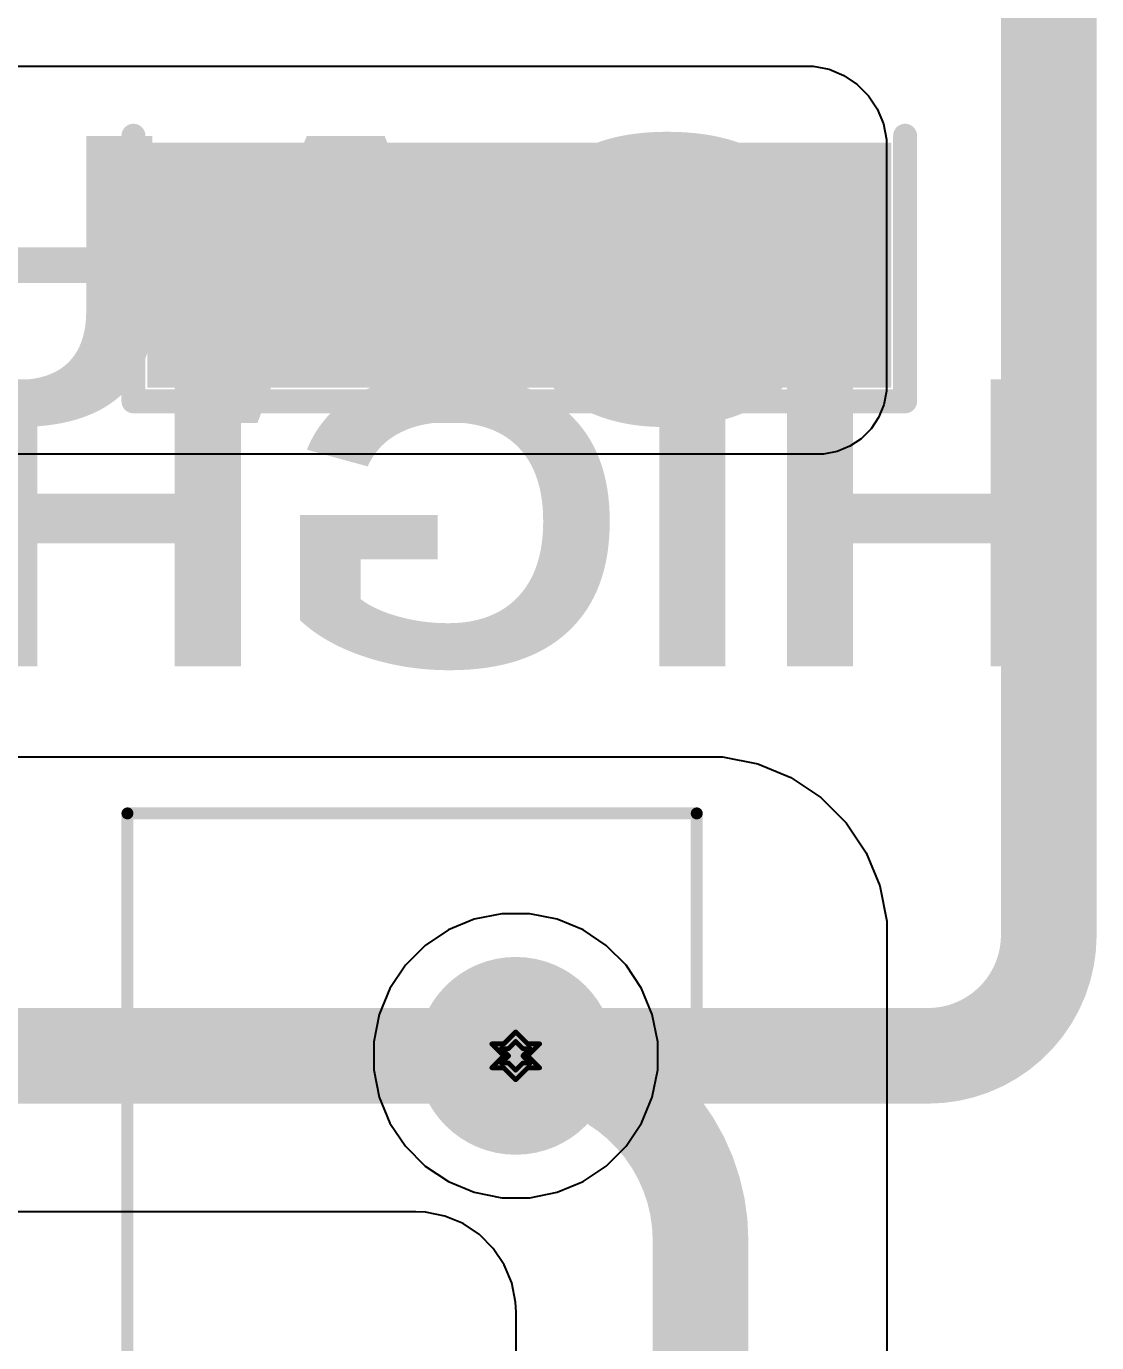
# Model space of a CAD drawing. Header units: inches. Extents: x -2 to 5376, y -4 to 5426.
# Drawn here: x 42.53 to 53.89, y 11.84 to 25.83 of the extents above; entities that cross this region are included whole.
import ezdxf

# ---------------------------------------------------------------- set-up
doc = ezdxf.new("R2010")
doc.units = ezdxf.units.IN
for name, color, linetype in [('Bottom Layer', 5, 'Continuous'), ('Bottom Overlay', 54, 'Continuous'), ('Bottom Solder', 6, 'Continuous'), ('Drill Drawing', 1, 'Continuous'), ('Layer 1', 16, 'Continuous'), ('Layer 2', 76, 'Continuous'), ('Multi-Layer', 9, 'Continuous'), ('Pad Holes', 156, 'Continuous'), ('Top Layer', 1, 'Continuous'), ('Top Overlay', 2, 'Continuous'), ('Top Paste', 8, 'Continuous'), ('Top Solder', 216, 'Continuous')]:
    doc.layers.add(name, color=color, linetype=linetype)
doc.styles.add('Arial Black', font='', dxfattribs={"height": 0.2})
doc.styles.get('Arial Black').set_extended_font_data('Arial Black')

# ---------------------------------------------------------------- blocks, each defined once
blk = doc.blocks.new('471KD10J_27')
at = {"layer": 'Bottom Layer'}
h = blk.add_hatch(color=5, dxfattribs=at)
edge = h.paths.add_edge_path()
edge.add_arc((-3.74904, 1.1), 1, 0, 360)
h = blk.add_hatch(color=5, dxfattribs=at)
edge = h.paths.add_edge_path()
edge.add_arc((3.74904, -1.1), 1, 0, 360)
at = {"layer": 'Bottom Solder'}
h = blk.add_hatch(color=6, dxfattribs=at)
edge = h.paths.add_edge_path()
edge.add_arc((-3.74904, 1.1), 1.0508, 0, 360)
h = blk.add_hatch(color=6, dxfattribs=at)
edge = h.paths.add_edge_path()
edge.add_arc((3.74904, -1.1), 1.0508, 0, 360)
at = {"layer": 'Layer 1'}
h = blk.add_hatch(color=16, dxfattribs=at)
edge = h.paths.add_edge_path()
edge.add_arc((-3.74904, 1.1), 1, 0, 360)
h = blk.add_hatch(color=16, dxfattribs=at)
edge = h.paths.add_edge_path()
edge.add_arc((3.74904, -1.1), 1, 0, 360)
at = {"layer": 'Layer 2'}
h = blk.add_hatch(color=76, dxfattribs=at)
edge = h.paths.add_edge_path()
edge.add_arc((-3.74904, 1.1), 1, 0, 360)
h = blk.add_hatch(color=76, dxfattribs=at)
edge = h.paths.add_edge_path()
edge.add_arc((3.74904, -1.1), 1, 0, 360)
at = {"layer": 'Multi-Layer'}
h = blk.add_hatch(color=9, dxfattribs=at)
edge = h.paths.add_edge_path()
edge.add_arc((-3.74904, 1.1), 1, 0, 360)
h = blk.add_hatch(color=9, dxfattribs=at)
edge = h.paths.add_edge_path()
edge.add_arc((3.74904, -1.1), 1, 0, 360)
at = {"layer": 'Pad Holes'}
h = blk.add_hatch(color=7, dxfattribs=at)
edge = h.paths.add_edge_path()
edge.add_arc((-3.74904, 1.1), 0.59995, 0, 360)
h = blk.add_hatch(color=7, dxfattribs=at)
edge = h.paths.add_edge_path()
edge.add_arc((3.74904, -1.1), 0.59995, 0, 360)
at = {"layer": 'Top Layer'}
h = blk.add_hatch(color=1, dxfattribs=at)
edge = h.paths.add_edge_path()
edge.add_arc((-3.74904, 1.1), 1, 0, 360)
h = blk.add_hatch(color=1, dxfattribs=at)
edge = h.paths.add_edge_path()
edge.add_arc((3.74904, -1.1), 1, 0, 360)
at = {"layer": 'Top Solder'}
h = blk.add_hatch(color=216, dxfattribs=at)
edge = h.paths.add_edge_path()
edge.add_arc((-3.74904, 1.1), 1.0508, 0, 360)
h = blk.add_hatch(color=216, dxfattribs=at)
edge = h.paths.add_edge_path()
edge.add_arc((3.74904, -1.1), 1.0508, 0, 360)
at = {"layer": 'Top Overlay'}
for points in [[(6.2992, 3.0226, 0.127, 0.127, 0), (-6.3246, 3.0226, 0.127, 0.127, 0)], [(-6.3246, -3.0226, 0.127, 0.127, 0), (-6.3246, 3.0226, 0.127, 0.127, 0)], [(6.2992, -3.0226, 0.127, 0.127, 0), (6.2992, 3.0226, 0.127, 0.127, 0)], [(6.2992, -3.0226, 0.127, 0.127, 0), (-6.3246, -3.0226, 0.127, 0.127, 0)]]:
    blk.add_lwpolyline(points, format="xyseb", dxfattribs=at)
for points in [[(-6.35635, 3.0226, 0.0635, 0.0635, 1), (-6.29285, 3.0226, 0.0635, 0.0635, 1)], [(-6.35635, 3.0226, 0.0635, 0.0635, 1), (-6.29285, 3.0226, 0.0635, 0.0635, 1)], [(6.26745, 3.0226, 0.0635, 0.0635, 1), (6.33095, 3.0226, 0.0635, 0.0635, 1)], [(6.26745, 3.0226, 0.0635, 0.0635, 1), (6.33095, 3.0226, 0.0635, 0.0635, 1)], [(-6.35635, -3.0226, 0.0635, 0.0635, 1), (-6.29285, -3.0226, 0.0635, 0.0635, 1)], [(-6.35635, -3.0226, 0.0635, 0.0635, 1), (-6.29285, -3.0226, 0.0635, 0.0635, 1)], [(6.26745, -3.0226, 0.0635, 0.0635, 1), (6.33095, -3.0226, 0.0635, 0.0635, 1)], [(6.26745, -3.0226, 0.0635, 0.0635, 1), (6.33095, -3.0226, 0.0635, 0.0635, 1)]]:
    blk.add_lwpolyline(points, format="xyseb", close=True, dxfattribs=at)
blk = doc.blocks.new('R___2030_62')
at = {"layer": 'Top Layer'}
for points in [[(-4.25, -3.9), (-4.25, 3.9), (-1.75, 3.9), (-1.75, -3.9)], [(1.75, -3.9), (1.75, 3.9), (4.25, 3.9), (4.25, -3.9)]]:
    blk.add_hatch(color=1, dxfattribs=at).paths.add_polyline_path(points)
at = {"layer": 'Top Paste'}
for points in [[(-4.25, -3.9), (-4.25, 3.9), (-1.75, 3.9), (-1.75, -3.9)], [(1.75, -3.9), (1.75, 3.9), (4.25, 3.9), (4.25, -3.9)]]:
    blk.add_hatch(color=8, dxfattribs=at).paths.add_polyline_path(points)
at = {"layer": 'Top Solder'}
for points in [[(-4.301, -3.951), (-4.301, 3.951), (-1.699, 3.951), (-1.699, -3.951)], [(1.699, -3.951), (1.699, 3.951), (4.301, 3.951), (4.301, -3.951)]]:
    blk.add_hatch(color=216, dxfattribs=at).paths.add_polyline_path(points)
at = {"layer": 'Top Overlay'}
for points in [[(-4.448, 4.097, 0.254, 0.254, 0), (-4.448, -4.097, 0.254, 0.254, 0)], [(-4.448, 4.097, 0.254, 0.254, 0), (-1.626, 4.097, 0.254, 0.254, 0)], [(1.626, 4.097, 0.254, 0.254, 0), (4.448, 4.097, 0.254, 0.254, 0)], [(4.448, 4.097, 0.254, 0.254, 0), (4.448, -4.097, 0.254, 0.254, 0)], [(-4.448, -4.097, 0.254, 0.254, 0), (-1.626, -4.097, 0.254, 0.254, 0)], [(1.626, -4.097, 0.254, 0.254, 0), (4.448, -4.097, 0.254, 0.254, 0)]]:
    blk.add_lwpolyline(points, format="xyseb", dxfattribs=at)
for points in [[(-4.511, 4.097, 0.127, 0.127, 1), (-4.384, 4.097, 0.127, 0.127, 1)], [(-4.511, 4.097, 0.127, 0.127, 1), (-4.384, 4.097, 0.127, 0.127, 1)], [(-1.689, 4.097, 0.127, 0.127, 1), (-1.562, 4.097, 0.127, 0.127, 1)], [(1.562, 4.097, 0.127, 0.127, 1), (1.689, 4.097, 0.127, 0.127, 1)], [(4.384, 4.097, 0.127, 0.127, 1), (4.511, 4.097, 0.127, 0.127, 1)], [(4.384, 4.097, 0.127, 0.127, 1), (4.511, 4.097, 0.127, 0.127, 1)], [(-4.511, -4.097, 0.127, 0.127, 1), (-4.384, -4.097, 0.127, 0.127, 1)], [(-4.511, -4.097, 0.127, 0.127, 1), (-4.384, -4.097, 0.127, 0.127, 1)], [(-1.689, -4.097, 0.127, 0.127, 1), (-1.562, -4.097, 0.127, 0.127, 1)], [(1.562, -4.097, 0.127, 0.127, 1), (1.689, -4.097, 0.127, 0.127, 1)], [(4.384, -4.097, 0.127, 0.127, 1), (4.511, -4.097, 0.127, 0.127, 1)], [(4.384, -4.097, 0.127, 0.127, 1), (4.511, -4.097, 0.127, 0.127, 1)]]:
    blk.add_lwpolyline(points, format="xyseb", close=True, dxfattribs=at)

msp = doc.modelspace()

# ---------------------------------------------------------------- linework, layer by layer
at = {"layer": 'Bottom Layer'}
for p, q in [((28.956, 18.065), (49.728, 18.065)), ((49.728, 18.065), (49.918, 18.065)), ((49.918, 18.065), (50.292, 17.991)), ((50.292, 17.991), (50.645, 17.845)), ((50.645, 17.845), (50.962, 17.633)), ((50.962, 17.633), (51.231, 17.363)), ((51.231, 17.363), (51.443, 17.046)), ((51.443, 17.046), (51.589, 16.694)), ((51.589, 16.694), (51.664, 16.32)), ((51.664, 16.32), (51.664, 16.129)), ((51.664, 16.129), (51.664, 16.129)), ((51.664, 16.129), (51.664, -0.559)), ((46.66, 13.233), (28.483, 13.233)), ((46.764, 13.228), (46.66, 13.233)), ((46.66, 13.233), (46.66, 13.233)), ((46.969, 13.187), (46.764, 13.228)), ((47.163, 13.107), (46.969, 13.187)), ((47.337, 12.991), (47.163, 13.107)), ((47.484, 12.843), (47.337, 12.991)), ((47.601, 12.669), (47.484, 12.843)), ((47.681, 12.476), (47.601, 12.669)), ((47.721, 12.271), (47.681, 12.476)), ((47.727, 12.167), (47.721, 12.271)), ((47.727, -0.737), (47.727, 12.167))]:
    msp.add_line(p, q, dxfattribs=at)
for points in [[(39.331, 14.889, 1.016, 1.016, 0), (47.722, 14.889, 1.016, 1.016, 0)], [(47.722, 14.889, 1.016, 1.016, -0.414214), (49.685, 12.927, 1.016, 1.016, 0)], [(49.685, 0.376, 1.016, 1.016, 0), (49.685, 12.927, 1.016, 1.016, 0)]]:
    msp.add_lwpolyline(points, format="xyseb", dxfattribs=at)
for points in [[(47.468, 14.889, 0.508, 0.508, 1), (47.976, 14.889, 0.508, 0.508, 1)], [(47.468, 14.889, 0.508, 0.508, 1), (47.976, 14.889, 0.508, 0.508, 1)], [(49.431, 12.927, 0.508, 0.508, 1), (49.939, 12.927, 0.508, 0.508, 1)], [(49.431, 12.927, 0.508, 0.508, 1), (49.939, 12.927, 0.508, 0.508, 1)]]:
    msp.add_lwpolyline(points, format="xyseb", close=True, dxfattribs=at)
at = {"layer": 'Drill Drawing'}
for points in [[(47.595, 15.016, 0.0508, 0.0508, 0), (47.722, 15.143, 0.0508, 0.0508, 0)], [(47.722, 15.143, 0.0508, 0.0508, 0), (47.849, 15.016, 0.0508, 0.0508, 0)], [(47.468, 15.016, 0.0508, 0.0508, 0), (47.595, 14.889, 0.0508, 0.0508, 0)], [(47.468, 15.016, 0.0508, 0.0508, 0), (47.595, 15.016, 0.0508, 0.0508, 0)], [(47.57, 14.966, 0.0508, 0.0508, 0), (47.646, 14.889, 0.0508, 0.0508, 0)], [(47.57, 14.966, 0.0508, 0.0508, 0), (47.646, 14.966, 0.0508, 0.0508, 0)], [(47.646, 14.966, 0.0508, 0.0508, 0), (47.722, 15.042, 0.0508, 0.0508, 0)], [(47.722, 15.042, 0.0508, 0.0508, 0), (47.798, 14.966, 0.0508, 0.0508, 0)], [(47.798, 14.966, 0.0508, 0.0508, 0), (47.875, 14.966, 0.0508, 0.0508, 0)], [(47.798, 14.889, 0.0508, 0.0508, 0), (47.875, 14.966, 0.0508, 0.0508, 0)], [(47.849, 15.016, 0.0508, 0.0508, 0), (47.976, 15.016, 0.0508, 0.0508, 0)], [(47.849, 14.889, 0.0508, 0.0508, 0), (47.976, 15.016, 0.0508, 0.0508, 0)], [(47.468, 14.762, 0.0508, 0.0508, 0), (47.595, 14.889, 0.0508, 0.0508, 0)], [(47.57, 14.813, 0.0508, 0.0508, 0), (47.646, 14.889, 0.0508, 0.0508, 0)], [(47.57, 14.813, 0.0508, 0.0508, 0), (47.646, 14.813, 0.0508, 0.0508, 0)], [(47.646, 14.813, 0.0508, 0.0508, 0), (47.722, 14.737, 0.0508, 0.0508, 0)], [(47.722, 14.737, 0.0508, 0.0508, 0), (47.798, 14.813, 0.0508, 0.0508, 0)], [(47.798, 14.889, 0.0508, 0.0508, 0), (47.875, 14.813, 0.0508, 0.0508, 0)], [(47.798, 14.813, 0.0508, 0.0508, 0), (47.875, 14.813, 0.0508, 0.0508, 0)], [(47.849, 14.889, 0.0508, 0.0508, 0), (47.976, 14.762, 0.0508, 0.0508, 0)], [(47.468, 14.762, 0.0508, 0.0508, 0), (47.595, 14.762, 0.0508, 0.0508, 0)], [(47.595, 14.762, 0.0508, 0.0508, 0), (47.722, 14.635, 0.0508, 0.0508, 0)], [(47.722, 14.635, 0.0508, 0.0508, 0), (47.849, 14.762, 0.0508, 0.0508, 0)], [(47.849, 14.762, 0.0508, 0.0508, 0), (47.976, 14.762, 0.0508, 0.0508, 0)]]:
    msp.add_lwpolyline(points, format="xyseb", dxfattribs=at)
for points in [[(47.71, 15.143, 0.0254, 0.0254, 1), (47.735, 15.143, 0.0254, 0.0254, 1)], [(47.71, 15.143, 0.0254, 0.0254, 1), (47.735, 15.143, 0.0254, 0.0254, 1)], [(47.456, 15.016, 0.0254, 0.0254, 1), (47.481, 15.016, 0.0254, 0.0254, 1)], [(47.456, 15.016, 0.0254, 0.0254, 1), (47.481, 15.016, 0.0254, 0.0254, 1)], [(47.557, 14.966, 0.0254, 0.0254, 1), (47.583, 14.966, 0.0254, 0.0254, 1)], [(47.557, 14.966, 0.0254, 0.0254, 1), (47.583, 14.966, 0.0254, 0.0254, 1)], [(47.583, 15.016, 0.0254, 0.0254, 1), (47.608, 15.016, 0.0254, 0.0254, 1)], [(47.583, 15.016, 0.0254, 0.0254, 1), (47.608, 15.016, 0.0254, 0.0254, 1)], [(47.633, 14.966, 0.0254, 0.0254, 1), (47.659, 14.966, 0.0254, 0.0254, 1)], [(47.633, 14.966, 0.0254, 0.0254, 1), (47.659, 14.966, 0.0254, 0.0254, 1)], [(47.71, 15.042, 0.0254, 0.0254, 1), (47.735, 15.042, 0.0254, 0.0254, 1)], [(47.71, 15.042, 0.0254, 0.0254, 1), (47.735, 15.042, 0.0254, 0.0254, 1)], [(47.786, 14.966, 0.0254, 0.0254, 1), (47.811, 14.966, 0.0254, 0.0254, 1)], [(47.786, 14.966, 0.0254, 0.0254, 1), (47.811, 14.966, 0.0254, 0.0254, 1)], [(47.837, 15.016, 0.0254, 0.0254, 1), (47.862, 15.016, 0.0254, 0.0254, 1)], [(47.837, 15.016, 0.0254, 0.0254, 1), (47.862, 15.016, 0.0254, 0.0254, 1)], [(47.862, 14.966, 0.0254, 0.0254, 1), (47.887, 14.966, 0.0254, 0.0254, 1)], [(47.862, 14.966, 0.0254, 0.0254, 1), (47.887, 14.966, 0.0254, 0.0254, 1)], [(47.964, 15.016, 0.0254, 0.0254, 1), (47.989, 15.016, 0.0254, 0.0254, 1)], [(47.964, 15.016, 0.0254, 0.0254, 1), (47.989, 15.016, 0.0254, 0.0254, 1)], [(47.557, 14.813, 0.0254, 0.0254, 1), (47.583, 14.813, 0.0254, 0.0254, 1)], [(47.557, 14.813, 0.0254, 0.0254, 1), (47.583, 14.813, 0.0254, 0.0254, 1)], [(47.583, 14.889, 0.0254, 0.0254, 1), (47.608, 14.889, 0.0254, 0.0254, 1)], [(47.583, 14.889, 0.0254, 0.0254, 1), (47.608, 14.889, 0.0254, 0.0254, 1)], [(47.633, 14.889, 0.0254, 0.0254, 1), (47.659, 14.889, 0.0254, 0.0254, 1)], [(47.633, 14.889, 0.0254, 0.0254, 1), (47.659, 14.889, 0.0254, 0.0254, 1)], [(47.633, 14.813, 0.0254, 0.0254, 1), (47.659, 14.813, 0.0254, 0.0254, 1)], [(47.633, 14.813, 0.0254, 0.0254, 1), (47.659, 14.813, 0.0254, 0.0254, 1)], [(47.786, 14.889, 0.0254, 0.0254, 1), (47.811, 14.889, 0.0254, 0.0254, 1)], [(47.786, 14.889, 0.0254, 0.0254, 1), (47.811, 14.889, 0.0254, 0.0254, 1)], [(47.786, 14.813, 0.0254, 0.0254, 1), (47.811, 14.813, 0.0254, 0.0254, 1)], [(47.786, 14.813, 0.0254, 0.0254, 1), (47.811, 14.813, 0.0254, 0.0254, 1)], [(47.837, 14.889, 0.0254, 0.0254, 1), (47.862, 14.889, 0.0254, 0.0254, 1)], [(47.837, 14.889, 0.0254, 0.0254, 1), (47.862, 14.889, 0.0254, 0.0254, 1)], [(47.862, 14.813, 0.0254, 0.0254, 1), (47.887, 14.813, 0.0254, 0.0254, 1)], [(47.862, 14.813, 0.0254, 0.0254, 1), (47.887, 14.813, 0.0254, 0.0254, 1)], [(47.456, 14.762, 0.0254, 0.0254, 1), (47.481, 14.762, 0.0254, 0.0254, 1)], [(47.456, 14.762, 0.0254, 0.0254, 1), (47.481, 14.762, 0.0254, 0.0254, 1)], [(47.583, 14.762, 0.0254, 0.0254, 1), (47.608, 14.762, 0.0254, 0.0254, 1)], [(47.583, 14.762, 0.0254, 0.0254, 1), (47.608, 14.762, 0.0254, 0.0254, 1)], [(47.71, 14.737, 0.0254, 0.0254, 1), (47.735, 14.737, 0.0254, 0.0254, 1)], [(47.71, 14.737, 0.0254, 0.0254, 1), (47.735, 14.737, 0.0254, 0.0254, 1)], [(47.837, 14.762, 0.0254, 0.0254, 1), (47.862, 14.762, 0.0254, 0.0254, 1)], [(47.837, 14.762, 0.0254, 0.0254, 1), (47.862, 14.762, 0.0254, 0.0254, 1)], [(47.964, 14.762, 0.0254, 0.0254, 1), (47.989, 14.762, 0.0254, 0.0254, 1)], [(47.964, 14.762, 0.0254, 0.0254, 1), (47.989, 14.762, 0.0254, 0.0254, 1)], [(47.71, 14.635, 0.0254, 0.0254, 1), (47.735, 14.635, 0.0254, 0.0254, 1)], [(47.71, 14.635, 0.0254, 0.0254, 1), (47.735, 14.635, 0.0254, 0.0254, 1)]]:
    msp.add_lwpolyline(points, format="xyseb", close=True, dxfattribs=at)
at = {"layer": 'Layer 1'}
for p, q in [((47.574, 16.397), (47.282, 16.34)), ((47.871, 16.397), (47.574, 16.397)), ((48.162, 16.34), (47.871, 16.397)), ((47.008, 16.226), (46.761, 16.061)), ((47.282, 16.34), (47.008, 16.226)), ((48.437, 16.226), (48.162, 16.34)), ((48.684, 16.061), (48.437, 16.226)), ((46.761, 16.061), (46.551, 15.851)), ((48.894, 15.851), (48.684, 16.061)), ((46.551, 15.851), (46.386, 15.604)), ((49.059, 15.604), (48.894, 15.851)), ((46.386, 15.604), (46.272, 15.329)), ((49.172, 15.329), (49.059, 15.604)), ((46.272, 15.329), (46.214, 15.038)), ((49.23, 15.038), (49.172, 15.329)), ((46.214, 15.038), (46.214, 14.741)), ((49.23, 14.741), (49.23, 15.038)), ((46.214, 14.741), (46.272, 14.45)), ((49.172, 14.45), (49.23, 14.741)), ((46.272, 14.45), (46.386, 14.175)), ((49.059, 14.175), (49.172, 14.45)), ((46.386, 14.175), (46.551, 13.928)), ((48.894, 13.928), (49.059, 14.175)), ((46.551, 13.928), (46.761, 13.718)), ((48.684, 13.718), (48.894, 13.928)), ((46.761, 13.718), (47.008, 13.553)), ((48.437, 13.553), (48.684, 13.718)), ((47.008, 13.553), (47.282, 13.439)), ((47.282, 13.439), (47.574, 13.381)), ((47.871, 13.381), (48.162, 13.439)), ((48.162, 13.439), (48.437, 13.553)), ((47.574, 13.381), (47.871, 13.381))]:
    msp.add_line(p, q, dxfattribs=at)
at = {"layer": 'Layer 2'}
for p, q in [((47.574, 16.397), (47.282, 16.34)), ((47.871, 16.397), (47.574, 16.397)), ((48.162, 16.34), (47.871, 16.397)), ((47.008, 16.226), (46.761, 16.061)), ((47.282, 16.34), (47.008, 16.226)), ((48.437, 16.226), (48.162, 16.34)), ((48.684, 16.061), (48.437, 16.226)), ((46.761, 16.061), (46.551, 15.851)), ((48.894, 15.851), (48.684, 16.061)), ((46.551, 15.851), (46.386, 15.604)), ((49.059, 15.604), (48.894, 15.851)), ((46.386, 15.604), (46.272, 15.329)), ((49.172, 15.329), (49.059, 15.604)), ((46.272, 15.329), (46.214, 15.038)), ((49.23, 15.038), (49.172, 15.329)), ((46.214, 15.038), (46.214, 14.741)), ((49.23, 14.741), (49.23, 15.038)), ((46.214, 14.741), (46.272, 14.45)), ((49.172, 14.45), (49.23, 14.741)), ((46.272, 14.45), (46.386, 14.175)), ((49.059, 14.175), (49.172, 14.45)), ((46.386, 14.175), (46.551, 13.928)), ((48.894, 13.928), (49.059, 14.175)), ((46.551, 13.928), (46.761, 13.718)), ((48.684, 13.718), (48.894, 13.928)), ((46.761, 13.718), (47.008, 13.553)), ((48.437, 13.553), (48.684, 13.718)), ((47.008, 13.553), (47.282, 13.439)), ((47.282, 13.439), (47.574, 13.381)), ((47.871, 13.381), (48.162, 13.439)), ((48.162, 13.439), (48.437, 13.553)), ((47.574, 13.381), (47.871, 13.381))]:
    msp.add_line(p, q, dxfattribs=at)
at = {"layer": 'Top Layer'}
for p, q in [((25.534, 25.403), (50.798, 25.403)), ((50.798, 25.403), (50.882, 25.403)), ((50.882, 25.403), (51.049, 25.37)), ((51.049, 25.37), (51.206, 25.305)), ((51.206, 25.305), (51.347, 25.21)), ((51.347, 25.21), (51.467, 25.09)), ((51.467, 25.09), (51.562, 24.949)), ((51.562, 24.949), (51.627, 24.792)), ((51.627, 24.792), (51.66, 24.625)), ((51.66, 24.625), (51.66, 24.54)), ((51.66, 24.54), (51.66, 24.54)), ((51.66, 24.54), (51.66, 22.022)), ((51.66, 22.022), (51.66, 21.949)), ((51.66, 21.949), (51.631, 21.806)), ((51.631, 21.806), (51.576, 21.671)), ((51.495, 21.55), (51.391, 21.446)), ((51.576, 21.671), (51.495, 21.55)), ((51.391, 21.446), (51.27, 21.365)), ((50.919, 21.281), (36.721, 21.281)), ((50.992, 21.281), (50.919, 21.281)), ((50.919, 21.281), (50.919, 21.281)), ((51.135, 21.309), (50.992, 21.281)), ((51.27, 21.365), (51.135, 21.309))]:
    msp.add_line(p, q, dxfattribs=at)
for points in [[(53.383, 16.172, 1.016, 1.016, 0), (53.383, 33.334, 1.016, 1.016, 0)], [(38.231, 23.29, 0.381, 0.381, 0), (47.76, 23.29, 0.381, 0.381, 0)], [(53.383, 16.172, 1.016, 1.016, -0.414214), (52.1, 14.889, 1.016, 1.016, 0)], [(47.722, 14.889, 1.016, 1.016, 0), (52.1, 14.889, 1.016, 1.016, 0)]]:
    msp.add_lwpolyline(points, format="xyseb", dxfattribs=at)
for points in [[(47.665, 23.29, 0.191, 0.191, 1), (47.855, 23.29, 0.191, 0.191, 1)], [(53.129, 16.172, 0.508, 0.508, 1), (53.637, 16.172, 0.508, 0.508, 1)], [(53.129, 16.172, 0.508, 0.508, 1), (53.637, 16.172, 0.508, 0.508, 1)], [(47.468, 14.889, 0.508, 0.508, 1), (47.976, 14.889, 0.508, 0.508, 1)], [(51.846, 14.889, 0.508, 0.508, 1), (52.354, 14.889, 0.508, 0.508, 1)], [(51.846, 14.889, 0.508, 0.508, 1), (52.354, 14.889, 0.508, 0.508, 1)]]:
    msp.add_lwpolyline(points, format="xyseb", close=True, dxfattribs=at)

# ---------------------------------------------------------------- block references
for name, p, rotation in [('R___2030_62', (47.76, 26.29), 90), ('471KD10J_27', (46.622, 11.14), 270)]:
    msp.add_blockref(name, p, dxfattribs=dict(rotation=rotation))

# ---------------------------------------------------------------- texts
at = {"layer": 'Bottom Overlay', "style": 'Arial Black', "text_generation_flag": 2}
for s, p in [('CAUTION', (51.195, 21.613)), ('HIGH VOLTAGE', (53.794, 19.029))]:
    msp.add_text(s, height=3.048, rotation=360, dxfattribs=at).set_placement(p)

doc.saveas('drawing.dxf')
